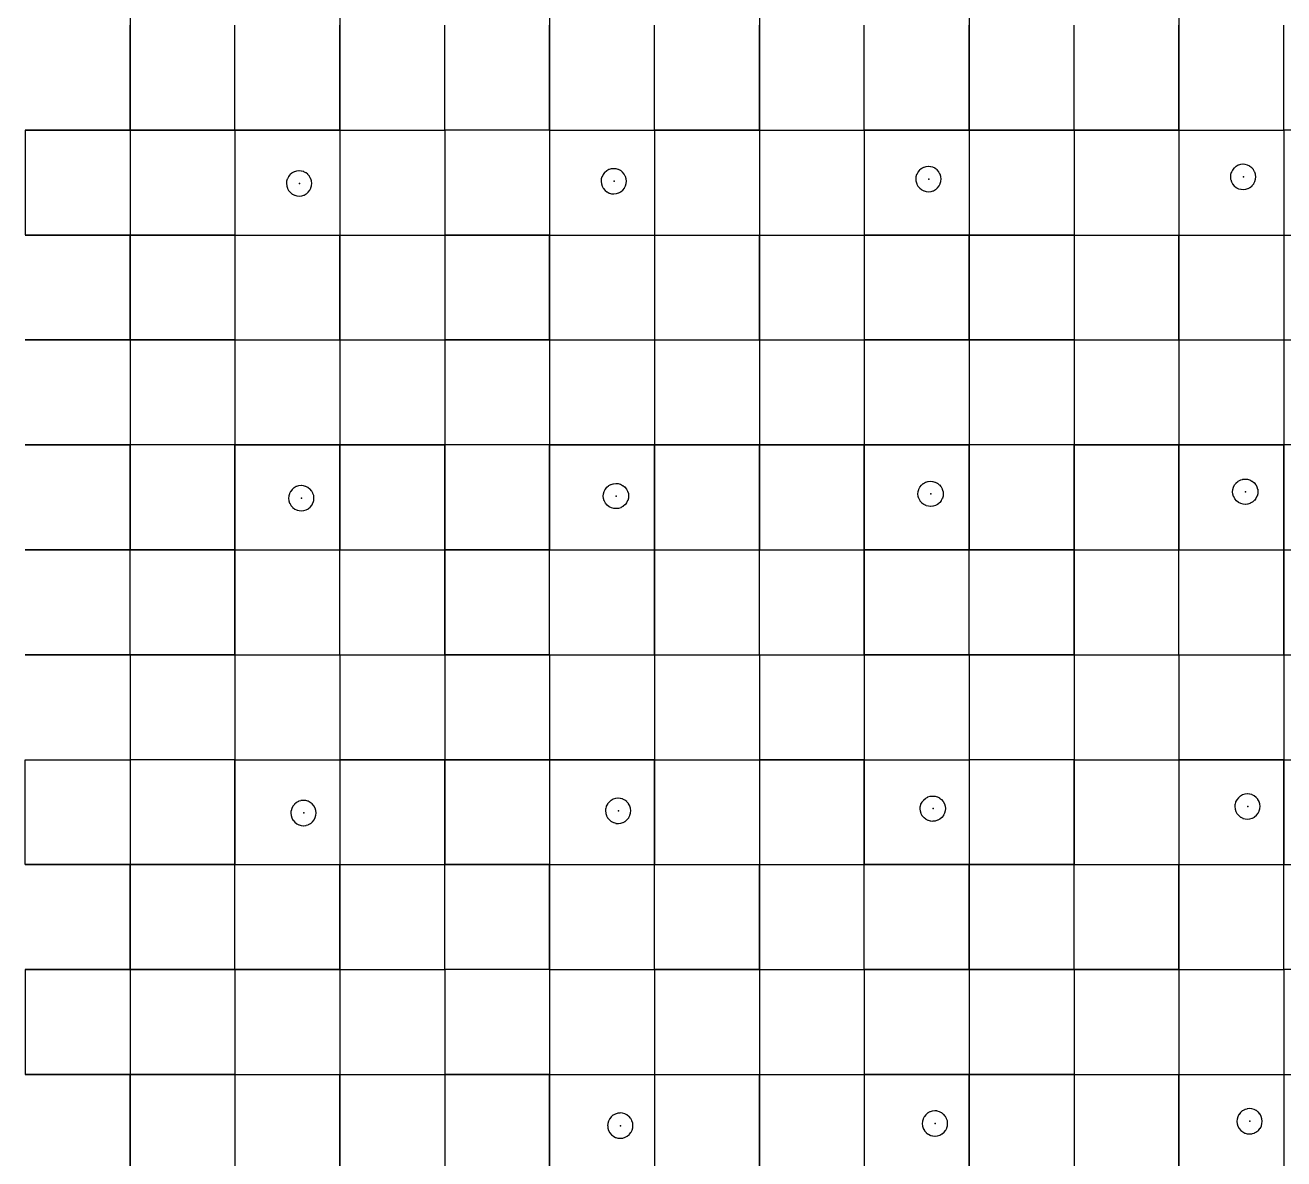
# Model space of a CAD drawing. Header units: metres. Extents: x 0 to 398, y -24 to 612.
# Drawn here: x 99 to 207, y 298.8 to 396 of the extents above; entities that cross this region are included whole.
import ezdxf

# ---------------------------------------------------------------- set-up
doc = ezdxf.new("R2010")
doc.units = ezdxf.units.M
doc.layers.add('LAYER_01_CUT', color=7, linetype='Continuous')
doc.layers.add('LAYER_04_GRID', color=7, linetype='Continuous')

msp = doc.modelspace()

# ---------------------------------------------------------------- linework, layer by layer
at = {"layer": 'LAYER_01_CUT'}
for points in [[(116.99, 405), (108, 405), (108, 396.01), (108, 396), (108, 387.01), (108, 387), (108, 378.01)], [(134.99, 405), (126, 405), (126, 396.01), (126, 396), (126, 387.01), (126, 387), (126, 378.01)], [(152.99, 405), (144, 405), (144, 396.01), (144, 396), (144, 387.01), (144, 387), (144, 378.01)], [(170.99, 405), (162, 405), (162, 396.01), (162, 396), (162, 387.01), (162, 387), (162, 378.01)], [(188.99, 405), (180, 405), (180, 396.01), (180, 396), (180, 387.01), (180, 387), (180, 378.01)], [(206.99, 405), (198, 405), (198, 396.01), (198, 396), (198, 387.01), (198, 387), (198, 378.01)], [(108, 396), (108, 395.99)], [(108, 387), (108, 395.99)], [(117, 387.01), (117, 396), (117, 395.99)], [(117, 387), (117, 395.99)], [(126, 396), (126, 395.99)], [(126, 387), (126, 395.99)], [(135, 387.01), (135, 396), (135, 395.99)], [(135, 387), (135, 395.99)], [(144, 396), (144, 395.99)], [(144, 387), (144, 395.99)], [(153, 387.01), (153, 396), (153, 395.99)], [(153, 387), (153, 395.99)], [(162, 396), (162, 395.99)], [(162, 387), (162, 395.99)], [(171, 387.01), (171, 396), (171, 395.99)], [(171, 387), (171, 395.99)], [(180, 396), (180, 395.99)], [(180, 387), (180, 395.99)], [(189, 387.01), (189, 396), (189, 395.99)], [(189, 387), (189, 395.99)], [(198, 396), (198, 395.99)], [(198, 387), (198, 395.99)], [(207, 387.01), (207, 396), (207, 395.99)], [(207, 387), (207, 395.99)], [(107.99, 387), (99, 387), (99, 378.01)], [(99.01, 387), (99, 387)], [(99.01, 387), (108, 387)], [(107.99, 387), (108, 387)], [(108, 387), (108, 386.99)], [(108, 387), (116.99, 387)], [(108, 387), (108.01, 387)], [(108, 386.99), (108, 378)], [(117, 387), (108.01, 387)], [(117, 387), (116.99, 387)], [(117, 387), (117, 387.01)], [(125.99, 387), (117, 387), (117, 378.01)], [(117, 387), (117, 386.99)], [(117, 387), (117.01, 387)], [(117, 386.99), (117, 378)], [(117.01, 387), (126, 387)], [(125.99, 387), (126, 387)], [(126.01, 387), (126, 387)], [(126, 387), (126, 386.99)], [(126, 387), (134.99, 387)], [(126, 386.99), (126, 378)], [(126.01, 387), (135, 387)], [(135, 387), (134.99, 387)], [(135, 387), (135, 387.01)], [(143.99, 387), (135, 387), (135, 378.01)], [(135, 387), (135, 386.99)], [(135, 387), (135.01, 387)], [(135, 386.99), (135, 378)], [(144, 387), (135.01, 387)], [(144, 387), (143.99, 387)], [(144, 387), (144, 386.99)], [(144, 387), (152.99, 387)], [(144, 387), (144.01, 387)], [(144, 386.99), (144, 378)], [(144.01, 387), (153, 387)], [(152.99, 387), (153, 387)], [(153, 387), (153, 387.01)], [(161.99, 387), (153, 387), (153, 378.01)], [(153.01, 387), (153, 387)], [(153, 387), (153, 386.99)], [(153, 386.99), (153, 378)], [(153.01, 387), (162, 387)], [(162, 387), (161.99, 387)], [(162, 387), (162, 386.99)], [(162, 387), (170.99, 387)], [(162, 387), (162.01, 387)], [(162, 386.99), (162, 378)], [(162.01, 387), (171, 387)], [(170.99, 387), (171, 387)], [(171, 387), (171, 387.01)], [(179.99, 387), (171, 387), (171, 378.01)], [(171.01, 387), (171, 387)], [(171, 387), (171, 386.99)], [(171, 386.99), (171, 378)], [(171.01, 387), (180, 387)], [(179.99, 387), (180, 387)], [(180, 387), (180, 386.99)], [(180, 387), (188.99, 387)], [(180, 387), (180.01, 387)], [(180, 386.99), (180, 378)], [(189, 387), (180.01, 387)], [(189, 387), (188.99, 387)], [(189, 387), (189, 387.01)], [(197.99, 387), (189, 387), (189, 378.01)], [(189, 387), (189, 386.99)], [(189, 387), (189.01, 387)], [(189, 386.99), (189, 378)], [(189.01, 387), (198, 387)], [(197.99, 387), (198, 387)], [(198.01, 387), (198, 387)], [(198, 387), (198, 386.99)], [(198, 387), (206.99, 387)], [(198, 386.99), (198, 378)], [(198.01, 387), (207, 387)], [(207, 387), (206.99, 387)], [(207, 387), (207, 387.01)], [(215.99, 387), (207, 387), (207, 378.01)], [(207, 387), (207, 386.99)], [(207, 387), (207.01, 387)], [(207, 386.99), (207, 378)], [(121.63, 381.8), (121.76, 381.64), (121.76, 381.64), (121.92, 381.51), (121.93, 381.51), (121.94, 381.5), (122.11, 381.42), (122.12, 381.41), (122.13, 381.41), (122.31, 381.36), (122.32, 381.36), (122.33, 381.36), (122.51, 381.34), (122.52, 381.34), (122.52, 381.34), (122.72, 381.36), (122.72, 381.36), (122.73, 381.36), (122.92, 381.42), (122.93, 381.42), (122.94, 381.43), (123.11, 381.52), (123.12, 381.53), (123.13, 381.54), (123.29, 381.67), (123.29, 381.68), (123.42, 381.84), (123.42, 381.84), (123.43, 381.85), (123.52, 382.03), (123.52, 382.04), (123.52, 382.04), (123.57, 382.23), (123.58, 382.24), (123.58, 382.24), (123.59, 382.42), (123.59, 382.43), (123.59, 382.44), (123.57, 382.63), (123.57, 382.64), (123.57, 382.65), (123.51, 382.83), (123.51, 382.84), (123.5, 382.85), (123.41, 383.03), (123.4, 383.03), (123.39, 383.05), (123.26, 383.2), (123.26, 383.21), (123.1, 383.33), (123.09, 383.34), (123.08, 383.34), (122.9, 383.43), (122.9, 383.44), (122.89, 383.44), (122.7, 383.49), (122.7, 383.49), (122.69, 383.49), (122.51, 383.51), (122.5, 383.51), (122.49, 383.51), (122.3, 383.49), (122.29, 383.49), (122.29, 383.48), (122.1, 383.43), (122.09, 383.42), (122.08, 383.42), (121.91, 383.32), (121.9, 383.32), (121.88, 383.31), (121.73, 383.18), (121.72, 383.17), (121.6, 383.01), (121.59, 383), (121.59, 383), (121.5, 382.82), (121.5, 382.81), (121.49, 382.8), (121.44, 382.62), (121.44, 382.61), (121.44, 382.6), (121.43, 382.42), (121.43, 382.42), (121.43, 382.41), (121.45, 382.22), (121.45, 382.21), (121.45, 382.2), (121.51, 382.01), (121.51, 382.01), (121.51, 382), (121.61, 381.82), (121.61, 381.81), (121.63, 381.8)], [(150.1, 383.52), (150.09, 383.53), (150.08, 383.53), (149.9, 383.62), (149.9, 383.62), (149.89, 383.62), (149.7, 383.68), (149.7, 383.68), (149.69, 383.68), (149.51, 383.69), (149.5, 383.69), (149.49, 383.69), (149.3, 383.67), (149.29, 383.67), (149.29, 383.67), (149.1, 383.61), (149.09, 383.61), (149.08, 383.61), (148.91, 383.51), (148.9, 383.51), (148.88, 383.49), (148.73, 383.36), (148.72, 383.36), (148.6, 383.2), (148.59, 383.19), (148.59, 383.18), (148.5, 383), (148.5, 383), (148.49, 382.99), (148.44, 382.81), (148.44, 382.8), (148.44, 382.79), (148.43, 382.61), (148.43, 382.6), (148.43, 382.59), (148.45, 382.4), (148.45, 382.4), (148.45, 382.39), (148.51, 382.2), (148.51, 382.19), (148.51, 382.18), (148.61, 382.01), (148.61, 382), (148.63, 381.99), (148.76, 381.83), (148.76, 381.83), (148.92, 381.7), (148.93, 381.69), (148.94, 381.69), (149.11, 381.6), (149.12, 381.6), (149.13, 381.6), (149.31, 381.54), (149.32, 381.54), (149.33, 381.54), (149.51, 381.53), (149.52, 381.53), (149.52, 381.53), (149.71, 381.55), (149.72, 381.55), (149.73, 381.55), (149.92, 381.61), (149.93, 381.61), (149.93, 381.61), (150.11, 381.71), (150.12, 381.72), (150.13, 381.73), (150.29, 381.86), (150.29, 381.86), (150.42, 382.02), (150.42, 382.03), (150.43, 382.04), (150.52, 382.22), (150.52, 382.22), (150.52, 382.23), (150.57, 382.42), (150.58, 382.42), (150.58, 382.43), (150.59, 382.61), (150.59, 382.62), (150.59, 382.63), (150.57, 382.82), (150.57, 382.82), (150.57, 382.83), (150.51, 383.02), (150.51, 383.03), (150.5, 383.04), (150.41, 383.21), (150.4, 383.22), (150.39, 383.23), (150.26, 383.39), (150.25, 383.4), (150.1, 383.52)], [(176.71, 381.73), (176.72, 381.73), (176.73, 381.74), (176.92, 381.79), (176.93, 381.8), (176.93, 381.8), (177.11, 381.9), (177.12, 381.9), (177.13, 381.91), (177.29, 382.04), (177.29, 382.05), (177.42, 382.21), (177.42, 382.22), (177.43, 382.22), (177.52, 382.4), (177.52, 382.41), (177.52, 382.42), (177.57, 382.6), (177.58, 382.61), (177.58, 382.62), (177.59, 382.8), (177.59, 382.8), (177.59, 382.81), (177.57, 383), (177.57, 383.01), (177.57, 383.02), (177.51, 383.21), (177.51, 383.22), (177.5, 383.22), (177.41, 383.4), (177.4, 383.41), (177.39, 383.42), (177.26, 383.58), (177.25, 383.58), (177.1, 383.71), (177.09, 383.71), (177.08, 383.72), (176.9, 383.81), (176.89, 383.81), (176.89, 383.81), (176.7, 383.86), (176.7, 383.86), (176.69, 383.86), (176.51, 383.88), (176.5, 383.88), (176.49, 383.88), (176.3, 383.86), (176.29, 383.86), (176.29, 383.86), (176.1, 383.8), (176.09, 383.8), (176.08, 383.79), (175.91, 383.7), (175.9, 383.69), (175.88, 383.68), (175.73, 383.55), (175.72, 383.54), (175.6, 383.38), (175.59, 383.38), (175.59, 383.37), (175.5, 383.19), (175.5, 383.18), (175.49, 383.18), (175.44, 382.99), (175.44, 382.98), (175.44, 382.98), (175.43, 382.8), (175.43, 382.79), (175.43, 382.78), (175.44, 382.59), (175.45, 382.58), (175.45, 382.57), (175.51, 382.39), (175.51, 382.38), (175.51, 382.37), (175.61, 382.19), (175.61, 382.19), (175.62, 382.17), (175.76, 382.02), (175.76, 382.01), (175.92, 381.89), (175.93, 381.88), (175.94, 381.88), (176.11, 381.79), (176.12, 381.78), (176.13, 381.78), (176.31, 381.73), (176.32, 381.73), (176.33, 381.73), (176.51, 381.71), (176.52, 381.71), (176.52, 381.71), (176.71, 381.73)], [(203.73, 381.92), (203.92, 381.98), (203.93, 381.98), (203.93, 381.99), (204.11, 382.08), (204.12, 382.09), (204.13, 382.1), (204.29, 382.23), (204.29, 382.24), (204.42, 382.4), (204.42, 382.4), (204.43, 382.41), (204.52, 382.59), (204.52, 382.6), (204.52, 382.6), (204.57, 382.79), (204.57, 382.8), (204.58, 382.8), (204.59, 382.98), (204.59, 382.99), (204.59, 383), (204.57, 383.19), (204.57, 383.2), (204.57, 383.21), (204.51, 383.39), (204.51, 383.4), (204.5, 383.41), (204.41, 383.59), (204.4, 383.59), (204.39, 383.61), (204.26, 383.76), (204.25, 383.77), (204.09, 383.89), (204.09, 383.9), (204.08, 383.9), (203.9, 383.99), (203.89, 384), (203.89, 384), (203.7, 384.05), (203.69, 384.05), (203.69, 384.05), (203.51, 384.07), (203.5, 384.07), (203.49, 384.07), (203.3, 384.05), (203.29, 384.05), (203.28, 384.04), (203.1, 383.99), (203.09, 383.98), (203.08, 383.98), (202.9, 383.88), (202.9, 383.88), (202.88, 383.87), (202.73, 383.74), (202.72, 383.73), (202.6, 383.57), (202.59, 383.56), (202.59, 383.56), (202.5, 383.38), (202.5, 383.37), (202.49, 383.36), (202.44, 383.18), (202.44, 383.17), (202.44, 383.16), (202.42, 382.98), (202.42, 382.98), (202.42, 382.97), (202.44, 382.78), (202.45, 382.77), (202.45, 382.76), (202.51, 382.57), (202.51, 382.56), (202.51, 382.56), (202.61, 382.38), (202.61, 382.37), (202.62, 382.36), (202.75, 382.2), (202.76, 382.2), (202.92, 382.07), (202.93, 382.07), (202.94, 382.06), (203.11, 381.97), (203.12, 381.97), (203.13, 381.97), (203.31, 381.92), (203.32, 381.92), (203.33, 381.92), (203.51, 381.9), (203.51, 381.9), (203.52, 381.9), (203.71, 381.92), (203.72, 381.92), (203.73, 381.92)], [(107.99, 378), (99, 378)], [(99.01, 378), (99, 378)], [(99.01, 378), (108, 378)], [(107.99, 378), (108, 378)], [(108, 378.01), (108, 378)], [(108, 369.01), (108, 378), (116.99, 378), (117, 378), (117, 369.01), (117, 369), (117, 360.01)], [(108, 377.99), (108, 378)], [(108, 378), (108.01, 378)], [(117, 378), (108.01, 378)], [(117, 378.01), (117, 378)], [(117, 377.99), (117, 378)], [(117, 378), (125.99, 378)], [(117, 378), (117.01, 378)], [(117.01, 378), (126, 378)], [(125.99, 378), (126, 378)], [(126, 378.01), (126, 378)], [(126, 369.01), (126, 378), (134.99, 378), (135, 378), (135, 369.01), (135, 369), (135, 360.01)], [(126.01, 378), (126, 378)], [(126, 377.99), (126, 378)], [(126.01, 378), (135, 378)], [(135, 378.01), (135, 378)], [(135, 377.99), (135, 378)], [(135, 378), (143.99, 378)], [(135, 378), (135.01, 378)], [(144, 378), (135.01, 378)], [(144, 378), (143.99, 378)], [(144, 378.01), (144, 378)], [(144, 369.01), (144, 378), (152.99, 378), (153, 378), (153, 369.01), (153, 369), (153, 360.01)], [(144, 377.99), (144, 378)], [(144, 378), (144.01, 378)], [(144.01, 378), (153, 378)], [(153, 378.01), (153, 378)], [(153.01, 378), (153, 378)], [(153, 377.99), (153, 378)], [(153, 378), (161.99, 378)], [(153.01, 378), (162, 378)], [(162, 378), (161.99, 378)], [(162, 378.01), (162, 378)], [(162, 369.01), (162, 378), (170.99, 378), (171, 378), (171, 369.01), (171, 369), (171, 360.01)], [(162, 377.99), (162, 378)], [(162, 378), (162.01, 378)], [(162.01, 378), (171, 378)], [(171, 378.01), (171, 378)], [(179.99, 378), (171, 378)], [(171.01, 378), (171, 378)], [(171, 377.99), (171, 378)], [(171.01, 378), (180, 378)], [(179.99, 378), (180, 378)], [(180, 378.01), (180, 378)], [(180, 369.01), (180, 378), (188.99, 378), (189, 378), (189, 369.01), (189, 369), (189, 360.01)], [(180, 377.99), (180, 378)], [(180, 378), (180.01, 378)], [(189, 378), (180.01, 378)], [(189, 378.01), (189, 378)], [(189, 377.99), (189, 378)], [(189, 378), (197.99, 378)], [(189, 378), (189.01, 378)], [(189.01, 378), (198, 378)], [(197.99, 378), (198, 378)], [(198, 378.01), (198, 378)], [(198, 369.01), (198, 378), (206.99, 378), (207, 378), (207, 369.01), (207, 369), (207, 360.01)], [(198.01, 378), (198, 378)], [(198, 377.99), (198, 378)], [(198.01, 378), (207, 378)], [(207, 378.01), (207, 378)], [(207, 377.99), (207, 378)], [(207, 378), (215.99, 378)], [(207, 378), (207.01, 378)], [(108, 377.99), (108, 369)], [(117, 377.99), (117, 369)], [(126, 377.99), (126, 369)], [(135, 377.99), (135, 369)], [(144, 377.99), (144, 369)], [(153, 377.99), (153, 369)], [(162, 377.99), (162, 369)], [(171, 377.99), (171, 369)], [(180, 377.99), (180, 369)], [(189, 377.99), (189, 369)], [(198, 377.99), (198, 369)], [(207, 377.99), (207, 369)], [(107.99, 369), (99, 369)], [(99.01, 369), (99, 369)], [(99.01, 369), (108, 369)], [(107.99, 369), (108, 369), (108, 360.01)], [(108, 369), (108, 369.01)], [(108, 369), (108, 368.99)], [(108, 369), (116.99, 369)], [(108, 369), (108.01, 369)], [(108, 368.99), (108, 360)], [(117, 369), (108.01, 369)], [(117, 369), (116.99, 369)], [(117, 369), (117, 368.99)], [(117, 369), (125.99, 369)], [(117, 369), (117.01, 369)], [(117, 368.99), (117, 360)], [(117.01, 369), (126, 369)], [(125.99, 369), (126, 369), (126, 360.01)], [(126, 369), (126, 369.01)], [(126.01, 369), (126, 369)], [(126, 369), (126, 368.99)], [(126, 369), (134.99, 369)], [(126, 368.99), (126, 360)], [(126.01, 369), (135, 369)], [(135, 369), (134.99, 369)], [(135, 369), (135, 368.99)], [(135, 369), (143.99, 369)], [(135, 369), (135.01, 369)], [(135, 368.99), (135, 360)], [(144, 369), (135.01, 369)], [(143.99, 369), (144, 369), (144, 360.01)], [(144, 369), (144, 369.01)], [(144, 369), (144, 368.99)], [(144, 369), (152.99, 369)], [(144, 369), (144.01, 369)], [(144, 368.99), (144, 360)], [(144.01, 369), (153, 369)], [(152.99, 369), (153, 369)], [(153.01, 369), (153, 369)], [(153, 369), (153, 368.99)], [(153, 369), (161.99, 369)], [(153, 368.99), (153, 360)], [(153.01, 369), (162, 369)], [(161.99, 369), (162, 369), (162, 360.01)], [(162, 369), (162, 369.01)], [(162, 369), (162, 368.99)], [(162, 369), (170.99, 369)], [(162, 369), (162.01, 369)], [(162, 368.99), (162, 360)], [(162.01, 369), (171, 369)], [(170.99, 369), (171, 369)], [(179.99, 369), (171, 369)], [(171.01, 369), (171, 369)], [(171, 369), (171, 368.99)], [(171, 368.99), (171, 360)], [(171.01, 369), (180, 369)], [(179.99, 369), (180, 369), (180, 360.01)], [(180, 369), (180, 369.01)], [(180, 369), (180, 368.99)], [(180, 369), (188.99, 369)], [(180, 369), (180.01, 369)], [(180, 368.99), (180, 360)], [(189, 369), (180.01, 369)], [(189, 369), (188.99, 369)], [(189, 369), (189, 368.99)], [(189, 369), (197.99, 369)], [(189, 369), (189.01, 369)], [(189, 368.99), (189, 360)], [(189.01, 369), (198, 369)], [(197.99, 369), (198, 369), (198, 360.01)], [(198, 369), (198, 369.01)], [(198.01, 369), (198, 369)], [(198, 369), (198, 368.99)], [(198, 369), (206.99, 369)], [(198, 368.99), (198, 360)], [(198.01, 369), (207, 369)], [(207, 369), (206.99, 369)], [(207, 369), (207, 368.99)], [(207, 369), (215.99, 369)], [(207, 369), (207.01, 369)], [(207, 368.99), (207, 360)], [(107.99, 360), (99, 360), (99.01, 360)], [(99.01, 360), (108, 360)], [(107.99, 360), (108, 360)], [(108, 360.01), (108, 360)], [(116.99, 360), (108, 360), (108.01, 360)], [(108, 351.01), (108, 360)], [(108, 359.99), (108, 360)], [(108, 359.99), (108, 351)], [(117, 360), (108.01, 360)], [(117, 360), (116.99, 360)], [(117, 360.01), (117, 360)], [(125.99, 360), (117, 360), (117.01, 360)], [(117, 351.01), (117, 360)], [(117, 359.99), (117, 360)], [(117, 359.99), (117, 351)], [(117.01, 360), (126, 360)], [(125.99, 360), (126, 360)], [(126, 360.01), (126, 360)], [(134.99, 360), (126, 360), (126.01, 360)], [(126, 351.01), (126, 360)], [(126, 359.99), (126, 360)], [(126, 359.99), (126, 351)], [(126.01, 360), (135, 360)], [(135, 360), (134.99, 360)], [(135, 360.01), (135, 360)], [(143.99, 360), (135, 360), (135.01, 360)], [(135, 351.01), (135, 360)], [(135, 359.99), (135, 360)], [(135, 359.99), (135, 351)], [(144, 360), (135.01, 360)], [(144, 360), (143.99, 360)], [(144, 360.01), (144, 360)], [(152.99, 360), (144, 360), (144.01, 360)], [(144, 351.01), (144, 360)], [(144, 359.99), (144, 360)], [(144, 359.99), (144, 351)], [(144.01, 360), (153, 360)], [(152.99, 360), (153, 360)], [(153, 360.01), (153, 360)], [(161.99, 360), (153, 360), (153.01, 360)], [(153, 351.01), (153, 360)], [(153, 359.99), (153, 360)], [(153, 359.99), (153, 351)], [(153.01, 360), (162, 360)], [(162, 360), (161.99, 360)], [(162, 360.01), (162, 360)], [(170.99, 360), (162, 360), (162.01, 360)], [(162, 351.01), (162, 360)], [(162, 359.99), (162, 360)], [(162, 359.99), (162, 351)], [(162.01, 360), (171, 360)], [(170.99, 360), (171, 360)], [(171, 360.01), (171, 360)], [(179.99, 360), (171, 360), (171.01, 360)], [(171, 351.01), (171, 360)], [(171, 359.99), (171, 360)], [(171, 359.99), (171, 351)], [(171.01, 360), (180, 360)], [(179.99, 360), (180, 360)], [(180, 360.01), (180, 360)], [(188.99, 360), (180, 360), (180.01, 360)], [(180, 351.01), (180, 360)], [(180, 359.99), (180, 360)], [(180, 359.99), (180, 351)], [(189, 360), (180.01, 360)], [(189, 360), (188.99, 360)], [(189, 360.01), (189, 360)], [(197.99, 360), (189, 360), (189.01, 360)], [(189, 351.01), (189, 360)], [(189, 359.99), (189, 360)], [(189, 359.99), (189, 351)], [(189.01, 360), (198, 360)], [(197.99, 360), (198, 360)], [(198, 360.01), (198, 360)], [(206.99, 360), (198, 360), (198.01, 360)], [(198, 351.01), (198, 360)], [(198, 359.99), (198, 360)], [(198, 359.99), (198, 351)], [(198.01, 360), (207, 360)], [(207, 360), (206.99, 360)], [(207, 360.01), (207, 360)], [(215.99, 360), (207, 360), (207.01, 360)], [(207, 351.01), (207, 360)], [(207, 359.99), (207, 360)], [(207, 359.99), (207, 351)], [(121.69, 355.82), (121.68, 355.81), (121.68, 355.8), (121.63, 355.62), (121.63, 355.61), (121.63, 355.6), (121.61, 355.42), (121.61, 355.42), (121.61, 355.41), (121.63, 355.22), (121.63, 355.21), (121.64, 355.2), (121.69, 355.01), (121.7, 355.01), (121.7, 355), (121.8, 354.82), (121.8, 354.81), (121.81, 354.8), (121.94, 354.65), (121.95, 354.64), (122.11, 354.51), (122.12, 354.51), (122.12, 354.5), (122.3, 354.42), (122.31, 354.41), (122.32, 354.41), (122.5, 354.36), (122.51, 354.36), (122.52, 354.36), (122.7, 354.34), (122.7, 354.34), (122.71, 354.34), (122.9, 354.36), (122.91, 354.36), (122.92, 354.36), (123.11, 354.42), (123.11, 354.43), (123.12, 354.43), (123.3, 354.52), (123.31, 354.53), (123.32, 354.54), (123.47, 354.67), (123.48, 354.68), (123.61, 354.84), (123.61, 354.84), (123.62, 354.85), (123.7, 355.03), (123.71, 355.04), (123.71, 355.05), (123.76, 355.23), (123.76, 355.24), (123.76, 355.25), (123.78, 355.42), (123.78, 355.43), (123.78, 355.44), (123.76, 355.63), (123.76, 355.64), (123.76, 355.65), (123.7, 355.83), (123.69, 355.84), (123.69, 355.85), (123.59, 356.03), (123.59, 356.04), (123.58, 356.05), (123.45, 356.2), (123.44, 356.21), (123.28, 356.33), (123.28, 356.34), (123.27, 356.34), (123.09, 356.43), (123.08, 356.44), (123.07, 356.44), (122.89, 356.49), (122.88, 356.49), (122.87, 356.49), (122.7, 356.51), (122.69, 356.51), (122.68, 356.51), (122.49, 356.49), (122.48, 356.49), (122.47, 356.48), (122.29, 356.43), (122.28, 356.42), (122.27, 356.42), (122.09, 356.32), (122.08, 356.32), (122.07, 356.31), (121.92, 356.18), (121.91, 356.17), (121.79, 356.01), (121.78, 356), (121.78, 356), (121.69, 355.82)], [(150.76, 355.43), (150.76, 355.42), (150.76, 355.42), (150.71, 355.23), (150.71, 355.22), (150.7, 355.22), (150.61, 355.04), (150.61, 355.03), (150.61, 355.02), (150.48, 354.86), (150.47, 354.86), (150.32, 354.73), (150.31, 354.72), (150.3, 354.71), (150.12, 354.62), (150.11, 354.61), (150.11, 354.61), (149.92, 354.55), (149.91, 354.55), (149.9, 354.55), (149.71, 354.53), (149.7, 354.53), (149.7, 354.53), (149.52, 354.54), (149.51, 354.54), (149.5, 354.55), (149.32, 354.6), (149.31, 354.6), (149.3, 354.6), (149.12, 354.69), (149.12, 354.7), (149.11, 354.7), (148.95, 354.83), (148.94, 354.83), (148.81, 354.99), (148.8, 355), (148.8, 355.01), (148.7, 355.18), (148.7, 355.19), (148.69, 355.2), (148.64, 355.39), (148.63, 355.4), (148.63, 355.4), (148.61, 355.6), (148.61, 355.6), (148.61, 355.61), (148.63, 355.79), (148.63, 355.8), (148.63, 355.81), (148.68, 355.99), (148.68, 356), (148.69, 356.01), (148.78, 356.18), (148.78, 356.19), (148.79, 356.2), (148.91, 356.36), (148.92, 356.36), (149.07, 356.49), (149.08, 356.51), (149.09, 356.51), (149.27, 356.61), (149.28, 356.61), (149.29, 356.61), (149.47, 356.67), (149.48, 356.67), (149.49, 356.67), (149.68, 356.69), (149.69, 356.69), (149.7, 356.69), (149.87, 356.68), (149.88, 356.68), (149.89, 356.68), (150.07, 356.63), (150.08, 356.62), (150.09, 356.62), (150.27, 356.53), (150.27, 356.53), (150.28, 356.52), (150.44, 356.4), (150.45, 356.39), (150.58, 356.23), (150.59, 356.22), (150.59, 356.21), (150.69, 356.04), (150.69, 356.03), (150.7, 356.02), (150.76, 355.83), (150.76, 355.83), (150.76, 355.82), (150.78, 355.63), (150.78, 355.62), (150.78, 355.61), (150.76, 355.43)], [(175.63, 355.59), (175.61, 355.78), (175.61, 355.79), (175.61, 355.8), (175.63, 355.98), (175.63, 355.98), (175.63, 355.99), (175.68, 356.18), (175.68, 356.18), (175.69, 356.19), (175.78, 356.37), (175.78, 356.38), (175.78, 356.38), (175.91, 356.54), (175.92, 356.55), (176.07, 356.68), (176.08, 356.69), (176.09, 356.7), (176.27, 356.79), (176.28, 356.8), (176.28, 356.8), (176.47, 356.86), (176.48, 356.86), (176.49, 356.86), (176.68, 356.88), (176.69, 356.88), (176.69, 356.88), (176.87, 356.87), (176.88, 356.86), (176.89, 356.86), (177.07, 356.81), (177.08, 356.81), (177.09, 356.81), (177.27, 356.72), (177.27, 356.71), (177.28, 356.71), (177.44, 356.58), (177.45, 356.58), (177.58, 356.42), (177.59, 356.41), (177.59, 356.4), (177.69, 356.22), (177.69, 356.22), (177.7, 356.21), (177.75, 356.02), (177.76, 356.01), (177.76, 356), (177.78, 355.81), (177.78, 355.8), (177.78, 355.8), (177.76, 355.62), (177.76, 355.61), (177.76, 355.6), (177.71, 355.42), (177.71, 355.41), (177.7, 355.4), (177.61, 355.23), (177.61, 355.22), (177.6, 355.21), (177.48, 355.05), (177.47, 355.04), (177.32, 354.91), (177.31, 354.9), (177.3, 354.9), (177.12, 354.8), (177.11, 354.8), (177.11, 354.8), (176.92, 354.74), (176.91, 354.74), (176.9, 354.73), (176.71, 354.71), (176.7, 354.71), (176.69, 354.71), (176.52, 354.73), (176.51, 354.73), (176.5, 354.73), (176.32, 354.78), (176.31, 354.79), (176.3, 354.79), (176.12, 354.88), (176.12, 354.88), (176.11, 354.89), (175.95, 355.01), (175.94, 355.02), (175.81, 355.17), (175.8, 355.19), (175.8, 355.19), (175.7, 355.37), (175.7, 355.38), (175.69, 355.39), (175.63, 355.57), (175.63, 355.58), (175.63, 355.59)], [(204.45, 356.76), (204.58, 356.61), (204.59, 356.59), (204.59, 356.59), (204.69, 356.41), (204.69, 356.4), (204.7, 356.39), (204.75, 356.21), (204.76, 356.2), (204.76, 356.19), (204.78, 356), (204.78, 355.99), (204.78, 355.98), (204.76, 355.8), (204.76, 355.8), (204.76, 355.79), (204.71, 355.6), (204.71, 355.6), (204.7, 355.59), (204.61, 355.41), (204.61, 355.4), (204.6, 355.4), (204.48, 355.24), (204.47, 355.23), (204.32, 355.1), (204.3, 355.09), (204.3, 355.08), (204.12, 354.99), (204.11, 354.98), (204.1, 354.98), (203.92, 354.92), (203.91, 354.92), (203.9, 354.92), (203.71, 354.9), (203.7, 354.9), (203.69, 354.9), (203.51, 354.92), (203.51, 354.92), (203.5, 354.92), (203.32, 354.97), (203.31, 354.97), (203.3, 354.98), (203.12, 355.06), (203.11, 355.07), (203.11, 355.07), (202.95, 355.2), (202.94, 355.2), (202.81, 355.36), (202.8, 355.37), (202.79, 355.38), (202.7, 355.56), (202.69, 355.57), (202.69, 355.57), (202.63, 355.76), (202.63, 355.77), (202.63, 355.78), (202.61, 355.97), (202.61, 355.98), (202.61, 355.98), (202.63, 356.16), (202.63, 356.17), (202.63, 356.18), (202.68, 356.36), (202.68, 356.37), (202.69, 356.38), (202.77, 356.56), (202.78, 356.56), (202.78, 356.57), (202.91, 356.73), (202.91, 356.74), (203.07, 356.87), (203.08, 356.88), (203.09, 356.88), (203.27, 356.98), (203.28, 356.98), (203.28, 356.99), (203.47, 357.04), (203.48, 357.05), (203.49, 357.05), (203.68, 357.07), (203.69, 357.07), (203.69, 357.07), (203.87, 357.05), (203.88, 357.05), (203.89, 357.05), (204.07, 357), (204.08, 357), (204.09, 356.99), (204.27, 356.9), (204.27, 356.9), (204.28, 356.89), (204.44, 356.77), (204.45, 356.76)], [(107.99, 351), (99, 351)], [(99.01, 351), (99, 351)], [(99.01, 351), (108, 351)], [(107.99, 351), (108, 351)], [(108, 351.01), (108, 351)], [(108, 342.01), (108, 351), (108, 350.99)], [(108, 351), (116.99, 351)], [(108, 351), (108.01, 351)], [(117, 351), (108.01, 351)], [(116.99, 351), (117, 351), (117, 342.01), (117, 342), (117, 333.01)], [(117, 351.01), (117, 351)], [(117, 351), (117, 350.99)], [(117, 351), (125.99, 351)], [(117, 351), (117.01, 351)], [(117.01, 351), (126, 351)], [(125.99, 351), (126, 351)], [(126, 351.01), (126, 351)], [(126, 342.01), (126, 351), (126, 350.99)], [(126.01, 351), (126, 351)], [(126, 351), (134.99, 351)], [(126.01, 351), (135, 351)], [(134.99, 351), (135, 351), (135, 342.01), (135, 342), (135, 333.01)], [(135, 351.01), (135, 351)], [(135, 351), (135, 350.99)], [(135, 351), (143.99, 351)], [(135, 351), (135.01, 351)], [(144, 351), (135.01, 351)], [(144, 351), (143.99, 351)], [(144, 351.01), (144, 351)], [(144, 342.01), (144, 351), (144, 350.99)], [(144, 351), (152.99, 351)], [(144, 351), (144.01, 351)], [(144.01, 351), (153, 351)], [(152.99, 351), (153, 351), (153, 342.01), (153, 342), (153, 333.01)], [(153, 351.01), (153, 351)], [(153.01, 351), (153, 351)], [(153, 351), (153, 350.99)], [(153, 351), (161.99, 351)], [(153.01, 351), (162, 351)], [(162, 351), (161.99, 351)], [(162, 351.01), (162, 351)], [(162, 342.01), (162, 351), (162, 350.99)], [(162, 351), (170.99, 351)], [(162, 351), (162.01, 351)], [(162.01, 351), (171, 351)], [(170.99, 351), (171, 351), (171, 342.01), (171, 342), (171, 333.01)], [(171, 351.01), (171, 351)], [(179.99, 351), (171, 351)], [(171.01, 351), (171, 351)], [(171, 351), (171, 350.99)], [(171.01, 351), (180, 351)], [(179.99, 351), (180, 351)], [(180, 351.01), (180, 351)], [(180, 342.01), (180, 351), (180, 350.99)], [(180, 351), (188.99, 351)], [(180, 351), (180.01, 351)], [(189, 351), (180.01, 351)], [(188.99, 351), (189, 351), (189, 342.01), (189, 342), (189, 333.01)], [(189, 351.01), (189, 351)], [(189, 351), (189, 350.99)], [(189, 351), (197.99, 351)], [(189, 351), (189.01, 351)], [(189.01, 351), (198, 351)], [(197.99, 351), (198, 351)], [(198, 351.01), (198, 351)], [(198, 342.01), (198, 351), (198, 350.99)], [(198.01, 351), (198, 351)], [(198, 351), (206.99, 351)], [(198.01, 351), (207, 351)], [(206.99, 351), (207, 351), (207, 342.01), (207, 342), (207, 333.01)], [(207, 351.01), (207, 351)], [(207, 351), (207, 350.99)], [(207, 351), (215.99, 351)], [(207, 351), (207.01, 351)], [(108, 342), (108, 350.99)], [(117, 342), (117, 350.99)], [(126, 342), (126, 350.99)], [(135, 342), (135, 350.99)], [(144, 342), (144, 350.99)], [(153, 342), (153, 350.99)], [(162, 342), (162, 350.99)], [(171, 342), (171, 350.99)], [(180, 342), (180, 350.99)], [(189, 342), (189, 350.99)], [(198, 342), (198, 350.99)], [(207, 342), (207, 350.99)], [(107.99, 342), (99, 342)], [(99.01, 342), (99, 342)], [(99.01, 342), (108, 342)], [(107.99, 342), (108, 342), (108, 333.01)], [(108, 342), (108, 342.01)], [(108, 342), (108, 341.99)], [(108, 342), (116.99, 342)], [(108, 342), (108.01, 342)], [(108, 341.99), (108, 333)], [(117, 342), (108.01, 342)], [(117, 342), (116.99, 342)], [(117, 342), (117, 341.99)], [(117, 342), (125.99, 342)], [(117, 342), (117.01, 342)], [(117, 341.99), (117, 333)], [(117.01, 342), (126, 342)], [(125.99, 342), (126, 342), (126, 333.01)], [(126, 342), (126, 342.01)], [(126.01, 342), (126, 342)], [(126, 342), (126, 341.99)], [(126, 342), (134.99, 342)], [(126, 341.99), (126, 333)], [(126.01, 342), (135, 342)], [(135, 342), (134.99, 342)], [(135, 342), (135, 341.99)], [(135, 342), (143.99, 342)], [(135, 342), (135.01, 342)], [(135, 341.99), (135, 333)], [(144, 342), (135.01, 342)], [(143.99, 342), (144, 342), (144, 333.01)], [(144, 342), (144, 342.01)], [(144, 342), (144, 341.99)], [(144, 342), (152.99, 342)], [(144, 342), (144.01, 342)], [(144, 341.99), (144, 333)], [(144.01, 342), (153, 342)], [(152.99, 342), (153, 342)], [(153.01, 342), (153, 342)], [(153, 342), (153, 341.99)], [(153, 342), (161.99, 342)], [(153, 341.99), (153, 333)], [(153.01, 342), (162, 342)], [(161.99, 342), (162, 342), (162, 333.01)], [(162, 342), (162, 342.01)], [(162, 342), (162, 341.99)], [(162, 342), (170.99, 342)], [(162, 342), (162.01, 342)], [(162, 341.99), (162, 333)], [(162.01, 342), (171, 342)], [(170.99, 342), (171, 342)], [(179.99, 342), (171, 342)], [(171.01, 342), (171, 342)], [(171, 342), (171, 341.99)], [(171, 341.99), (171, 333)], [(171.01, 342), (180, 342)], [(179.99, 342), (180, 342), (180, 333.01)], [(180, 342), (180, 342.01)], [(180, 342), (180, 341.99)], [(180, 342), (188.99, 342)], [(180, 342), (180.01, 342)], [(180, 341.99), (180, 333)], [(189, 342), (180.01, 342)], [(189, 342), (188.99, 342)], [(189, 342), (189, 341.99)], [(189, 342), (197.99, 342)], [(189, 342), (189.01, 342)], [(189, 341.99), (189, 333)], [(189.01, 342), (198, 342)], [(197.99, 342), (198, 342), (198, 333.01)], [(198, 342), (198, 342.01)], [(198.01, 342), (198, 342)], [(198, 342), (198, 341.99)], [(198, 342), (206.99, 342)], [(198, 341.99), (198, 333)], [(198.01, 342), (207, 342)], [(207, 342), (206.99, 342)], [(207, 342), (207, 341.99)], [(207, 342), (215.99, 342)], [(207, 342), (207.01, 342)], [(207, 341.99), (207, 333)], [(99, 324.01), (99, 333), (107.99, 333)], [(99.01, 333), (99, 333)], [(99.01, 333), (108, 333)], [(107.99, 333), (108, 333)], [(108, 333.01), (108, 333)], [(116.99, 333), (108, 333), (108, 324.01), (108, 324), (108, 315.01), (108, 315), (108, 306.01)], [(108, 332.99), (108, 333)], [(108, 333), (108.01, 333)], [(108, 332.99), (108, 324)], [(117, 333), (108.01, 333)], [(117, 333), (116.99, 333)], [(117, 333.01), (117, 333)], [(117, 324.01), (117, 333), (125.99, 333)], [(117, 332.99), (117, 333)], [(117, 333), (117.01, 333)], [(117, 332.99), (117, 324)], [(117.01, 333), (126, 333)], [(125.99, 333), (126, 333)], [(126, 333.01), (126, 333)], [(134.99, 333), (126, 333), (126, 324.01), (126, 324), (126, 315.01), (126, 315), (126, 306.01)], [(126.01, 333), (126, 333)], [(126, 332.99), (126, 333)], [(126, 332.99), (126, 324)], [(126.01, 333), (135, 333)], [(135, 333), (134.99, 333)], [(135, 333.01), (135, 333)], [(135, 324.01), (135, 333), (143.99, 333)], [(135, 332.99), (135, 333)], [(135, 333), (135.01, 333)], [(135, 332.99), (135, 324)], [(144, 333), (135.01, 333)], [(144, 333), (143.99, 333)], [(144, 333.01), (144, 333)], [(152.99, 333), (144, 333), (144, 324.01), (144, 324), (144, 315.01), (144, 315), (144, 306.01)], [(144, 332.99), (144, 333)], [(144, 333), (144.01, 333)], [(144, 332.99), (144, 324)], [(144.01, 333), (153, 333)], [(152.99, 333), (153, 333)], [(153, 333.01), (153, 333)], [(153, 324.01), (153, 333), (161.99, 333)], [(153.01, 333), (153, 333)], [(153, 332.99), (153, 333)], [(153, 332.99), (153, 324)], [(153.01, 333), (162, 333)], [(162, 333), (161.99, 333)], [(162, 333.01), (162, 333)], [(170.99, 333), (162, 333), (162, 324.01), (162, 324), (162, 315.01), (162, 315), (162, 306.01)], [(162, 332.99), (162, 333)], [(162, 333), (162.01, 333)], [(162, 332.99), (162, 324)], [(162.01, 333), (171, 333)], [(170.99, 333), (171, 333)], [(171, 333.01), (171, 333)], [(171, 324.01), (171, 333), (179.99, 333)], [(171.01, 333), (171, 333)], [(171, 332.99), (171, 333)], [(171, 332.99), (171, 324)], [(171.01, 333), (180, 333)], [(179.99, 333), (180, 333)], [(180, 333.01), (180, 333)], [(188.99, 333), (180, 333), (180, 324.01), (180, 324), (180, 315.01), (180, 315), (180, 306.01)], [(180, 332.99), (180, 333)], [(180, 333), (180.01, 333)], [(180, 332.99), (180, 324)], [(189, 333), (180.01, 333)], [(189, 333), (188.99, 333)], [(189, 333.01), (189, 333)], [(189, 324.01), (189, 333), (197.99, 333)], [(189, 332.99), (189, 333)], [(189, 333), (189.01, 333)], [(189, 332.99), (189, 324)], [(189.01, 333), (198, 333)], [(197.99, 333), (198, 333)], [(198, 333.01), (198, 333)], [(206.99, 333), (198, 333), (198, 324.01), (198, 324), (198, 315.01), (198, 315), (198, 306.01)], [(198.01, 333), (198, 333)], [(198, 332.99), (198, 333)], [(198, 332.99), (198, 324)], [(198.01, 333), (207, 333)], [(207, 333), (206.99, 333)], [(207, 333.01), (207, 333)], [(207, 324.01), (207, 333), (215.99, 333)], [(207, 332.99), (207, 333)], [(207, 333), (207.01, 333)], [(207, 332.99), (207, 324)], [(121.8, 328.41), (121.82, 328.22), (121.82, 328.21), (121.82, 328.2), (121.88, 328.01), (121.88, 328.01), (121.89, 328), (121.98, 327.82), (121.99, 327.81), (122, 327.8), (122.13, 327.65), (122.14, 327.64), (122.3, 327.51), (122.3, 327.51), (122.31, 327.51), (122.49, 327.42), (122.5, 327.41), (122.5, 327.41), (122.69, 327.36), (122.7, 327.36), (122.7, 327.36), (122.88, 327.34), (122.89, 327.34), (122.9, 327.34), (123.09, 327.36), (123.1, 327.36), (123.11, 327.37), (123.29, 327.42), (123.3, 327.43), (123.31, 327.43), (123.49, 327.53), (123.49, 327.53), (123.51, 327.54), (123.66, 327.67), (123.67, 327.68), (123.79, 327.84), (123.8, 327.85), (123.8, 327.85), (123.89, 328.03), (123.89, 328.04), (123.9, 328.05), (123.95, 328.23), (123.95, 328.24), (123.95, 328.25), (123.97, 328.42), (123.97, 328.43), (123.97, 328.44), (123.95, 328.63), (123.94, 328.64), (123.94, 328.65), (123.88, 328.84), (123.88, 328.84), (123.88, 328.85), (123.78, 329.03), (123.78, 329.04), (123.77, 329.05), (123.64, 329.2), (123.63, 329.21), (123.47, 329.34), (123.46, 329.34), (123.45, 329.34), (123.28, 329.43), (123.27, 329.44), (123.26, 329.44), (123.08, 329.49), (123.07, 329.49), (123.06, 329.49), (122.88, 329.51), (122.87, 329.51), (122.87, 329.51), (122.68, 329.49), (122.67, 329.49), (122.66, 329.48), (122.47, 329.43), (122.46, 329.42), (122.46, 329.42), (122.28, 329.32), (122.27, 329.32), (122.26, 329.31), (122.1, 329.18), (122.1, 329.17), (121.97, 329.01), (121.97, 329), (121.96, 329), (121.87, 328.82), (121.87, 328.81), (121.87, 328.8), (121.82, 328.62), (121.82, 328.61), (121.81, 328.6), (121.8, 328.43), (121.8, 328.42), (121.8, 328.41)], [(149.14, 327.83), (149.29, 327.7), (149.3, 327.7), (149.31, 327.69), (149.49, 327.6), (149.49, 327.6), (149.5, 327.6), (149.69, 327.55), (149.69, 327.54), (149.7, 327.54), (149.88, 327.53), (149.89, 327.53), (149.9, 327.53), (150.09, 327.55), (150.1, 327.55), (150.1, 327.55), (150.29, 327.61), (150.3, 327.61), (150.31, 327.62), (150.48, 327.71), (150.49, 327.72), (150.51, 327.73), (150.66, 327.86), (150.67, 327.87), (150.79, 328.02), (150.8, 328.03), (150.8, 328.04), (150.89, 328.22), (150.89, 328.22), (150.9, 328.23), (150.95, 328.42), (150.95, 328.42), (150.95, 328.43), (150.96, 328.61), (150.96, 328.62), (150.96, 328.63), (150.94, 328.82), (150.94, 328.83), (150.94, 328.83), (150.88, 329.02), (150.88, 329.03), (150.88, 329.04), (150.78, 329.21), (150.78, 329.22), (150.76, 329.24), (150.63, 329.39), (150.63, 329.4), (150.47, 329.52), (150.46, 329.53), (150.45, 329.53), (150.28, 329.62), (150.27, 329.62), (150.26, 329.63), (150.08, 329.68), (150.07, 329.68), (150.06, 329.68), (149.88, 329.69), (149.87, 329.69), (149.87, 329.69), (149.68, 329.67), (149.67, 329.67), (149.66, 329.67), (149.47, 329.61), (149.46, 329.61), (149.46, 329.61), (149.28, 329.51), (149.27, 329.51), (149.26, 329.49), (149.1, 329.36), (149.1, 329.36), (148.97, 329.2), (148.97, 329.19), (148.96, 329.18), (148.87, 329.01), (148.87, 329), (148.87, 328.99), (148.82, 328.81), (148.81, 328.8), (148.81, 328.79), (148.8, 328.61), (148.8, 328.6), (148.8, 328.6), (148.82, 328.41), (148.82, 328.4), (148.82, 328.39), (148.88, 328.2), (148.88, 328.19), (148.89, 328.19), (148.98, 328.01), (148.99, 328), (149, 327.99), (149.13, 327.83), (149.14, 327.83)], [(175.8, 328.8), (175.81, 328.98), (175.81, 328.99), (175.82, 328.99), (175.87, 329.18), (175.87, 329.18), (175.87, 329.19), (175.96, 329.37), (175.97, 329.38), (175.97, 329.38), (176.1, 329.54), (176.1, 329.55), (176.26, 329.68), (176.27, 329.69), (176.28, 329.7), (176.45, 329.79), (176.46, 329.8), (176.47, 329.8), (176.66, 329.86), (176.67, 329.86), (176.67, 329.86), (176.87, 329.88), (176.87, 329.88), (176.88, 329.88), (177.06, 329.87), (177.07, 329.87), (177.08, 329.86), (177.26, 329.81), (177.27, 329.81), (177.28, 329.81), (177.45, 329.72), (177.46, 329.71), (177.47, 329.71), (177.63, 329.58), (177.63, 329.58), (177.76, 329.42), (177.78, 329.41), (177.78, 329.4), (177.88, 329.22), (177.88, 329.22), (177.88, 329.21), (177.94, 329.02), (177.94, 329.01), (177.94, 329), (177.96, 328.81), (177.96, 328.81), (177.96, 328.8), (177.95, 328.62), (177.95, 328.61), (177.95, 328.6), (177.9, 328.42), (177.89, 328.41), (177.89, 328.4), (177.8, 328.23), (177.8, 328.22), (177.79, 328.21), (177.67, 328.05), (177.66, 328.05), (177.5, 327.91), (177.49, 327.9), (177.48, 327.9), (177.31, 327.8), (177.3, 327.8), (177.29, 327.8), (177.1, 327.74), (177.1, 327.74), (177.09, 327.73), (176.9, 327.72), (176.89, 327.71), (176.88, 327.71), (176.7, 327.73), (176.69, 327.73), (176.69, 327.73), (176.5, 327.78), (176.49, 327.79), (176.49, 327.79), (176.31, 327.88), (176.3, 327.88), (176.29, 327.89), (176.13, 328.01), (176.13, 328.02), (176, 328.17), (175.99, 328.19), (175.98, 328.19), (175.89, 328.37), (175.88, 328.38), (175.88, 328.39), (175.82, 328.58), (175.82, 328.58), (175.82, 328.59), (175.8, 328.78), (175.8, 328.79), (175.8, 328.8)], [(202.81, 329.17), (202.81, 329.16), (202.8, 328.98), (202.8, 328.98), (202.8, 328.97), (202.82, 328.78), (202.82, 328.77), (202.82, 328.76), (202.88, 328.57), (202.88, 328.57), (202.89, 328.56), (202.98, 328.38), (202.99, 328.37), (203, 328.36), (203.13, 328.21), (203.13, 328.2), (203.29, 328.07), (203.3, 328.07), (203.31, 328.06), (203.49, 327.98), (203.49, 327.97), (203.5, 327.97), (203.69, 327.92), (203.69, 327.92), (203.7, 327.92), (203.88, 327.9), (203.89, 327.9), (203.9, 327.9), (204.09, 327.92), (204.09, 327.92), (204.1, 327.92), (204.29, 327.98), (204.3, 327.99), (204.31, 327.99), (204.48, 328.08), (204.49, 328.09), (204.5, 328.1), (204.66, 328.23), (204.67, 328.24), (204.79, 328.4), (204.8, 328.4), (204.8, 328.41), (204.89, 328.59), (204.89, 328.6), (204.9, 328.61), (204.95, 328.79), (204.95, 328.8), (204.95, 328.81), (204.96, 328.98), (204.96, 328.99), (204.96, 329), (204.94, 329.19), (204.94, 329.2), (204.94, 329.21), (204.88, 329.39), (204.88, 329.4), (204.88, 329.41), (204.78, 329.59), (204.78, 329.6), (204.76, 329.61), (204.63, 329.76), (204.63, 329.77), (204.47, 329.89), (204.46, 329.9), (204.45, 329.9), (204.28, 329.99), (204.27, 330), (204.26, 330), (204.08, 330.05), (204.07, 330.05), (204.06, 330.05), (203.88, 330.07), (203.87, 330.07), (203.86, 330.07), (203.67, 330.05), (203.67, 330.05), (203.66, 330.04), (203.47, 329.99), (203.46, 329.98), (203.45, 329.98), (203.28, 329.88), (203.27, 329.88), (203.26, 329.87), (203.1, 329.74), (203.1, 329.73), (202.97, 329.57), (202.97, 329.56), (202.96, 329.56), (202.87, 329.38), (202.87, 329.37), (202.87, 329.36), (202.82, 329.18), (202.81, 329.17)], [(107.99, 324), (99, 324)], [(99.01, 324), (99, 324)], [(99.01, 324), (108, 324)], [(107.99, 324), (108, 324)], [(108, 324), (108, 323.99)], [(108, 324), (116.99, 324)], [(108, 324), (108.01, 324)], [(117, 324), (108.01, 324)], [(117, 324), (116.99, 324)], [(117, 324), (117, 324.01)], [(117, 315.01), (117, 324), (117, 323.99)], [(117, 324), (125.99, 324)], [(117, 324), (117.01, 324)], [(117.01, 324), (126, 324)], [(125.99, 324), (126, 324)], [(126.01, 324), (126, 324)], [(126, 324), (126, 323.99)], [(126, 324), (134.99, 324)], [(126.01, 324), (135, 324)], [(135, 324), (134.99, 324)], [(135, 324), (135, 324.01)], [(135, 315.01), (135, 324), (135, 323.99)], [(135, 324), (143.99, 324)], [(135, 324), (135.01, 324)], [(144, 324), (135.01, 324)], [(144, 324), (143.99, 324)], [(144, 324), (144, 323.99)], [(144, 324), (152.99, 324)], [(144, 324), (144.01, 324)], [(144.01, 324), (153, 324)], [(152.99, 324), (153, 324)], [(153, 324), (153, 324.01)], [(153, 315.01), (153, 324), (153, 323.99)], [(153.01, 324), (153, 324)], [(153, 324), (161.99, 324)], [(153.01, 324), (162, 324)], [(162, 324), (161.99, 324)], [(162, 324), (162, 323.99)], [(162, 324), (170.99, 324)], [(162, 324), (162.01, 324)], [(162.01, 324), (171, 324)], [(170.99, 324), (171, 324)], [(171, 324), (171, 324.01)], [(171, 315.01), (171, 324), (171, 323.99)], [(179.99, 324), (171, 324)], [(171.01, 324), (171, 324)], [(171.01, 324), (180, 324)], [(179.99, 324), (180, 324)], [(180, 324), (180, 323.99)], [(180, 324), (188.99, 324)], [(180, 324), (180.01, 324)], [(189, 324), (180.01, 324)], [(189, 324), (188.99, 324)], [(189, 324), (189, 324.01)], [(189, 315.01), (189, 324), (189, 323.99)], [(189, 324), (197.99, 324)], [(189, 324), (189.01, 324)], [(189.01, 324), (198, 324)], [(197.99, 324), (198, 324)], [(198.01, 324), (198, 324)], [(198, 324), (198, 323.99)], [(198, 324), (206.99, 324)], [(198.01, 324), (207, 324)], [(207, 324), (206.99, 324)], [(207, 324), (207, 324.01)], [(207, 315.01), (207, 324), (207, 323.99)], [(207, 324), (215.99, 324)], [(207, 324), (207.01, 324)], [(108, 315), (108, 323.99)], [(117, 315), (117, 323.99)], [(126, 315), (126, 323.99)], [(135, 315), (135, 323.99)], [(144, 315), (144, 323.99)], [(153, 315), (153, 323.99)], [(162, 315), (162, 323.99)], [(171, 315), (171, 323.99)], [(180, 315), (180, 323.99)], [(189, 315), (189, 323.99)], [(198, 315), (198, 323.99)], [(207, 315), (207, 323.99)], [(107.99, 315), (99, 315), (99, 306.01)], [(99.01, 315), (99, 315)], [(99.01, 315), (108, 315)], [(107.99, 315), (108, 315)], [(108, 315), (108, 314.99)], [(108, 315), (116.99, 315)], [(108, 315), (108.01, 315)], [(108, 314.99), (108, 306)], [(117, 315), (108.01, 315)], [(117, 315), (116.99, 315)], [(117, 315), (117, 315.01)], [(125.99, 315), (117, 315), (117, 306.01)], [(117, 315), (117, 314.99)], [(117, 315), (117.01, 315)], [(117, 314.99), (117, 306)], [(117.01, 315), (126, 315)], [(125.99, 315), (126, 315)], [(126.01, 315), (126, 315)], [(126, 315), (126, 314.99)], [(126, 315), (134.99, 315)], [(126, 314.99), (126, 306)], [(126.01, 315), (135, 315)], [(135, 315), (134.99, 315)], [(135, 315), (135, 315.01)], [(143.99, 315), (135, 315), (135, 306.01)], [(135, 315), (135, 314.99)], [(135, 315), (135.01, 315)], [(135, 314.99), (135, 306)], [(144, 315), (135.01, 315)], [(144, 315), (143.99, 315)], [(144, 315), (144, 314.99)], [(144, 315), (152.99, 315)], [(144, 315), (144.01, 315)], [(144, 314.99), (144, 306)], [(144.01, 315), (153, 315)], [(152.99, 315), (153, 315)], [(153, 315), (153, 315.01)], [(161.99, 315), (153, 315), (153, 306.01)], [(153.01, 315), (153, 315)], [(153, 315), (153, 314.99)], [(153, 314.99), (153, 306)], [(153.01, 315), (162, 315)], [(162, 315), (161.99, 315)], [(162, 315), (162, 314.99)], [(162, 315), (170.99, 315)], [(162, 315), (162.01, 315)], [(162, 314.99), (162, 306)], [(162.01, 315), (171, 315)], [(170.99, 315), (171, 315)], [(171, 315), (171, 315.01)], [(179.99, 315), (171, 315), (171, 306.01)], [(171.01, 315), (171, 315)], [(171, 315), (171, 314.99)], [(171, 314.99), (171, 306)], [(171.01, 315), (180, 315)], [(179.99, 315), (180, 315)], [(180, 315), (180, 314.99)], [(180, 315), (188.99, 315)], [(180, 315), (180.01, 315)], [(180, 314.99), (180, 306)], [(189, 315), (180.01, 315)], [(189, 315), (188.99, 315)], [(189, 315), (189, 315.01)], [(197.99, 315), (189, 315), (189, 306.01)], [(189, 315), (189, 314.99)], [(189, 315), (189.01, 315)], [(189, 314.99), (189, 306)], [(189.01, 315), (198, 315)], [(197.99, 315), (198, 315)], [(198.01, 315), (198, 315)], [(198, 315), (198, 314.99)], [(198, 315), (206.99, 315)], [(198, 314.99), (198, 306)], [(198.01, 315), (207, 315)], [(207, 315), (206.99, 315)], [(207, 315), (207, 315.01)], [(215.99, 315), (207, 315), (207, 306.01)], [(207, 315), (207, 314.99)], [(207, 315), (207.01, 315)], [(207, 314.99), (207, 306)], [(107.99, 306), (99, 306)], [(99.01, 306), (99, 306)], [(99.01, 306), (108, 306)], [(107.99, 306), (108, 306)], [(108, 306.01), (108, 306)], [(108, 297.01), (108, 306), (116.99, 306), (117, 306), (117, 297.01), (117, 297), (117, 288.01)], [(108, 305.99), (108, 306)], [(108, 306), (108.01, 306)], [(108, 305.99), (108, 297)], [(117, 306), (108.01, 306)], [(117, 306.01), (117, 306)], [(117, 305.99), (117, 306)], [(117, 306), (125.99, 306)], [(117, 306), (117.01, 306)], [(117, 305.99), (117, 297)], [(117.01, 306), (126, 306)], [(125.99, 306), (126, 306)], [(126, 306.01), (126, 306)], [(126, 297.01), (126, 306), (134.99, 306), (135, 306), (135, 297.01), (135, 297), (135, 288.01)], [(126.01, 306), (126, 306)], [(126, 305.99), (126, 306)], [(126, 305.99), (126, 297)], [(126.01, 306), (135, 306)], [(135, 306.01), (135, 306)], [(135, 305.99), (135, 306)], [(135, 306), (143.99, 306)], [(135, 306), (135.01, 306)], [(135, 305.99), (135, 297)], [(144, 306), (135.01, 306)], [(144, 306), (143.99, 306)], [(144, 306.01), (144, 306)], [(144, 297.01), (144, 306), (152.99, 306), (153, 306), (153, 297.01), (153, 297), (153, 288.01)], [(144, 305.99), (144, 306)], [(144, 306), (144.01, 306)], [(144, 305.99), (144, 297)], [(144.01, 306), (153, 306)], [(153, 306.01), (153, 306)], [(153.01, 306), (153, 306)], [(153, 305.99), (153, 306)], [(153, 306), (161.99, 306)], [(153, 305.99), (153, 297)], [(153.01, 306), (162, 306)], [(162, 306), (161.99, 306)], [(162, 306.01), (162, 306)], [(162, 297.01), (162, 306), (170.99, 306), (171, 306), (171, 297.01), (171, 297), (171, 288.01)], [(162, 305.99), (162, 306)], [(162, 306), (162.01, 306)], [(162, 305.99), (162, 297)], [(162.01, 306), (171, 306)], [(171, 306.01), (171, 306)], [(179.99, 306), (171, 306)], [(171.01, 306), (171, 306)], [(171, 305.99), (171, 306)], [(171, 305.99), (171, 297)], [(171.01, 306), (180, 306)], [(179.99, 306), (180, 306)], [(180, 306.01), (180, 306)], [(180, 297.01), (180, 306), (188.99, 306), (189, 306), (189, 297.01), (189, 297), (189, 288.01)], [(180, 305.99), (180, 306)], [(180, 306), (180.01, 306)], [(180, 305.99), (180, 297)], [(189, 306), (180.01, 306)], [(189, 306.01), (189, 306)], [(189, 305.99), (189, 306)], [(189, 306), (197.99, 306)], [(189, 306), (189.01, 306)], [(189, 305.99), (189, 297)], [(189.01, 306), (198, 306)], [(197.99, 306), (198, 306)], [(198, 306.01), (198, 306)], [(198, 297.01), (198, 306), (206.99, 306), (207, 306), (207, 297.01), (207, 297), (207, 288.01)], [(198.01, 306), (198, 306)], [(198, 305.99), (198, 306)], [(198, 305.99), (198, 297)], [(198.01, 306), (207, 306)], [(207, 306.01), (207, 306)], [(207, 305.99), (207, 306)], [(207, 306), (215.99, 306)], [(207, 306), (207.01, 306)], [(207, 305.99), (207, 297)], [(149, 301.79), (148.98, 301.61), (148.98, 301.6), (148.99, 301.6), (149, 301.41), (149.01, 301.4), (149.01, 301.39), (149.07, 301.2), (149.07, 301.19), (149.07, 301.19), (149.17, 301.01), (149.17, 301), (149.18, 300.99), (149.32, 300.83), (149.32, 300.83), (149.48, 300.7), (149.49, 300.7), (149.5, 300.69), (149.67, 300.6), (149.68, 300.6), (149.69, 300.6), (149.87, 300.55), (149.88, 300.55), (149.89, 300.54), (150.07, 300.53), (150.08, 300.53), (150.08, 300.53), (150.27, 300.55), (150.28, 300.55), (150.29, 300.55), (150.48, 300.61), (150.49, 300.61), (150.49, 300.62), (150.67, 300.71), (150.68, 300.72), (150.69, 300.73), (150.85, 300.86), (150.85, 300.87), (150.98, 301.03), (150.98, 301.03), (150.99, 301.04), (151.08, 301.22), (151.08, 301.23), (151.08, 301.23), (151.13, 301.42), (151.13, 301.42), (151.14, 301.43), (151.15, 301.61), (151.15, 301.62), (151.15, 301.63), (151.13, 301.82), (151.13, 301.83), (151.13, 301.83), (151.07, 302.02), (151.07, 302.03), (151.06, 302.04), (150.97, 302.22), (150.96, 302.22), (150.95, 302.24), (150.82, 302.39), (150.81, 302.4), (150.65, 302.52), (150.65, 302.53), (150.64, 302.53), (150.46, 302.62), (150.45, 302.62), (150.45, 302.63), (150.26, 302.68), (150.26, 302.68), (150.25, 302.68), (150.07, 302.7), (150.06, 302.7), (150.05, 302.69), (149.86, 302.68), (149.85, 302.67), (149.85, 302.67), (149.66, 302.61), (149.65, 302.61), (149.64, 302.61), (149.46, 302.51), (149.46, 302.51), (149.44, 302.5), (149.29, 302.36), (149.28, 302.36), (149.16, 302.2), (149.15, 302.19), (149.15, 302.18), (149.06, 302.01), (149.06, 302), (149.05, 301.99), (149, 301.81), (149, 301.8), (149, 301.79)], [(177.08, 300.72), (177.27, 300.74), (177.28, 300.74), (177.29, 300.74), (177.48, 300.8), (177.49, 300.8), (177.49, 300.8), (177.67, 300.9), (177.68, 300.9), (177.69, 300.92), (177.85, 301.05), (177.85, 301.05), (177.98, 301.21), (177.98, 301.22), (177.99, 301.23), (178.08, 301.4), (178.08, 301.41), (178.08, 301.42), (178.13, 301.6), (178.13, 301.61), (178.14, 301.62), (178.15, 301.8), (178.15, 301.81), (178.15, 301.81), (178.13, 302), (178.13, 302.01), (178.13, 302.02), (178.07, 302.21), (178.07, 302.22), (178.06, 302.22), (177.97, 302.4), (177.96, 302.41), (177.95, 302.42), (177.82, 302.58), (177.81, 302.58), (177.65, 302.71), (177.65, 302.71), (177.64, 302.72), (177.46, 302.81), (177.45, 302.81), (177.45, 302.81), (177.26, 302.86), (177.25, 302.87), (177.25, 302.87), (177.07, 302.88), (177.06, 302.88), (177.05, 302.88), (176.86, 302.86), (176.85, 302.86), (176.84, 302.86), (176.66, 302.8), (176.65, 302.8), (176.64, 302.79), (176.46, 302.7), (176.46, 302.69), (176.44, 302.68), (176.29, 302.55), (176.28, 302.54), (176.16, 302.39), (176.15, 302.38), (176.15, 302.37), (176.06, 302.19), (176.06, 302.19), (176.05, 302.18), (176, 301.99), (176, 301.99), (176, 301.98), (175.98, 301.8), (175.98, 301.79), (175.98, 301.78), (176, 301.59), (176.01, 301.58), (176.01, 301.58), (176.06, 301.39), (176.07, 301.38), (176.07, 301.37), (176.17, 301.2), (176.17, 301.19), (176.18, 301.17), (176.31, 301.02), (176.32, 301.01), (176.48, 300.89), (176.49, 300.88), (176.5, 300.88), (176.67, 300.79), (176.68, 300.79), (176.69, 300.78), (176.87, 300.73), (176.88, 300.73), (176.89, 300.73), (177.07, 300.72), (177.07, 300.72), (177.08, 300.72)], [(203.06, 301.57), (203.07, 301.57), (203.07, 301.56), (203.17, 301.38), (203.17, 301.37), (203.18, 301.36), (203.31, 301.21), (203.32, 301.2), (203.48, 301.07), (203.49, 301.07), (203.49, 301.07), (203.67, 300.98), (203.68, 300.97), (203.69, 300.97), (203.87, 300.92), (203.88, 300.92), (203.89, 300.92), (204.07, 300.9), (204.07, 300.9), (204.08, 300.9), (204.27, 300.92), (204.28, 300.92), (204.29, 300.93), (204.48, 300.98), (204.48, 300.99), (204.49, 300.99), (204.67, 301.09), (204.68, 301.09), (204.69, 301.1), (204.85, 301.23), (204.85, 301.24), (204.98, 301.4), (204.98, 301.41), (204.99, 301.41), (205.08, 301.59), (205.08, 301.6), (205.08, 301.61), (205.13, 301.79), (205.13, 301.8), (205.13, 301.81), (205.15, 301.98), (205.15, 301.99), (205.15, 302), (205.13, 302.19), (205.13, 302.2), (205.13, 302.21), (205.07, 302.4), (205.07, 302.4), (205.06, 302.41), (204.97, 302.59), (204.96, 302.6), (204.95, 302.61), (204.82, 302.76), (204.81, 302.77), (204.65, 302.9), (204.65, 302.9), (204.64, 302.9), (204.46, 302.99), (204.45, 303), (204.45, 303), (204.26, 303.05), (204.25, 303.05), (204.25, 303.05), (204.07, 303.07), (204.06, 303.07), (204.05, 303.07), (203.86, 303.05), (203.85, 303.05), (203.84, 303.04), (203.66, 302.99), (203.65, 302.98), (203.64, 302.98), (203.46, 302.88), (203.46, 302.88), (203.44, 302.87), (203.29, 302.74), (203.28, 302.73), (203.16, 302.57), (203.15, 302.56), (203.15, 302.56), (203.06, 302.38), (203.05, 302.37), (203.05, 302.36), (203, 302.18), (203, 302.17), (203, 302.16), (202.98, 301.99), (202.98, 301.98), (202.98, 301.97), (203, 301.78), (203, 301.77), (203.01, 301.76), (203.06, 301.57)]]:
    msp.add_lwpolyline(points, dxfattribs=at)
at = {"layer": 'LAYER_04_GRID'}
for p in [(122.54, 382.42), (149.54, 382.61), (176.54, 382.8), (203.53, 382.98), (122.72, 355.42), (149.72, 355.61), (176.72, 355.8), (203.72, 355.98), (122.91, 328.43), (149.91, 328.61), (176.91, 328.8), (203.91, 328.98), (150.09, 301.61), (177.09, 301.8), (204.09, 301.99)]:
    msp.add_point(p, dxfattribs=at)

doc.saveas('drawing.dxf')
